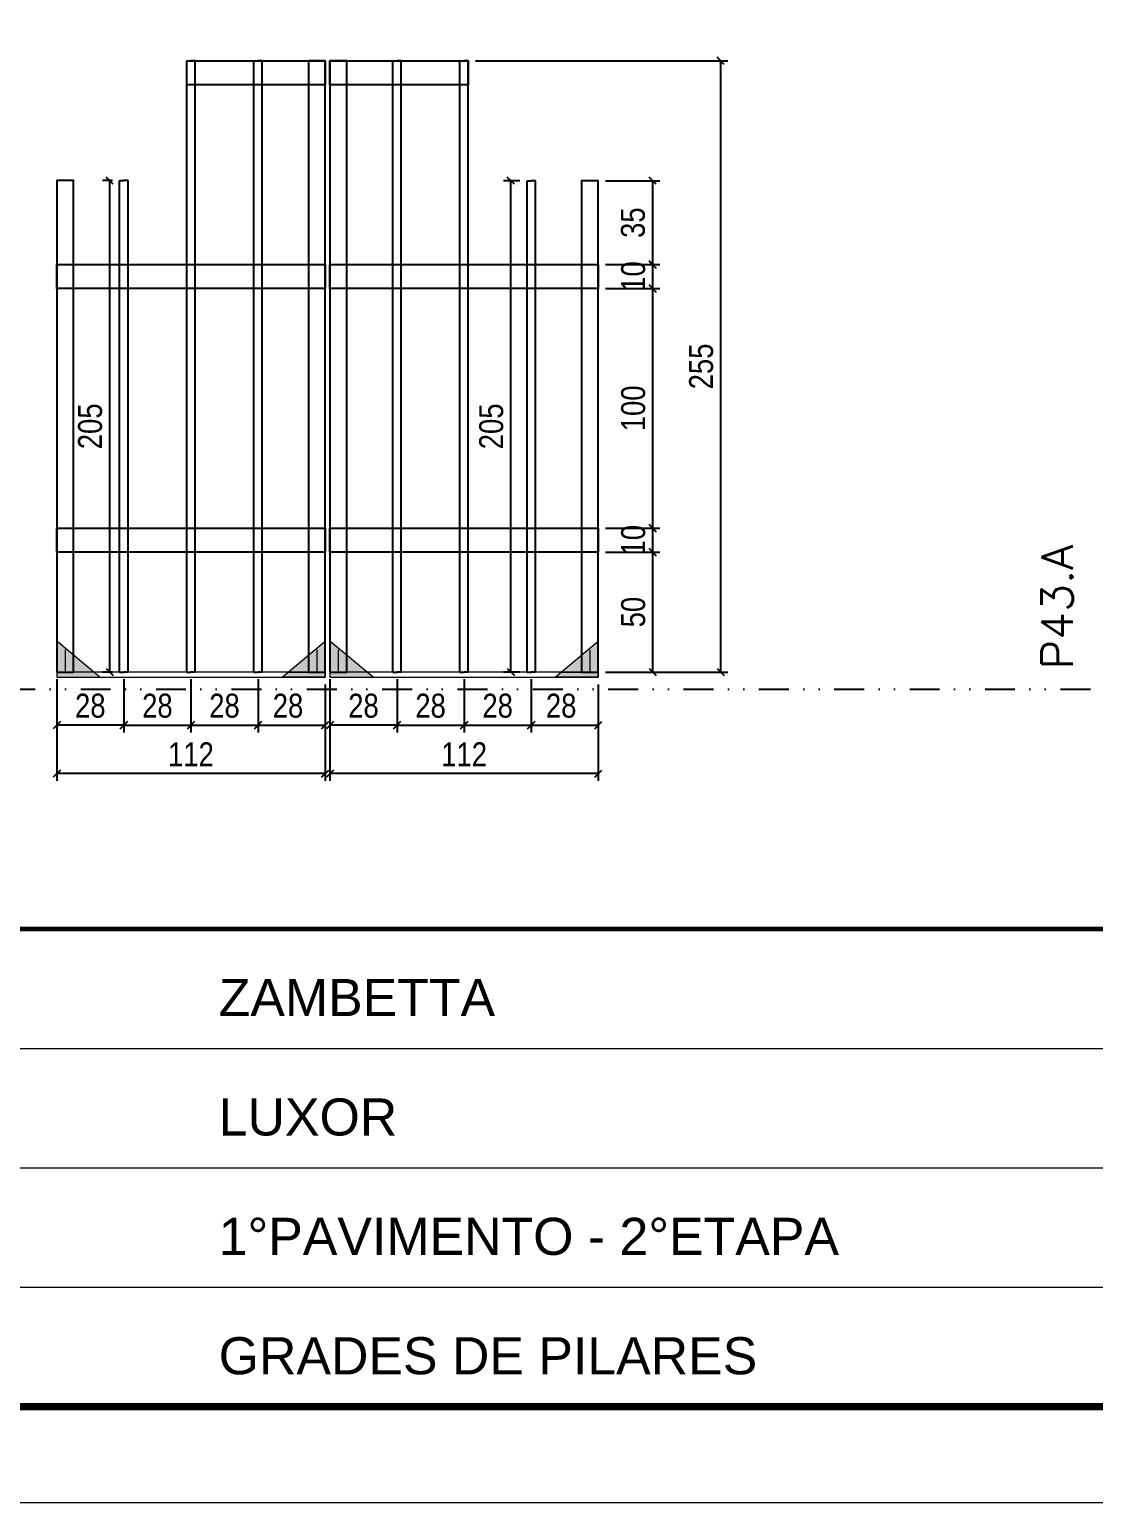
# Model space of a CAD drawing. Extents: x 14400 to 20667, y -21631 to 6985.
# Drawn here: x 16632 to 17076, y 4786 to 5401 of the extents above; entities that cross this region are included whole.
import ezdxf

# ---------------------------------------------------------------- set-up
doc = ezdxf.new("R2010")
doc.units = 0
for name, pattern in [('CONTINUO', [0]), ('DASHED', [0.75, 0.5, -0.25]), ('DIVIDE2', [0.625, 0.25, -0.125, 0, -0.125, 0, -0.125]), ('HIDDEN', [0.375, 0.25, -0.125])]:
    doc.linetypes.add(name, pattern=pattern)
for name, color, linetype in [('COTA', 241, 'Continuous'), ('Nível', 160, 'Continuous'), ('SARR_2.2x10', 60, 'Continuous'), ('SARR_3.5x7', 81, 'Continuous'), ('SARR_7x7', 40, 'Continuous')]:
    doc.layers.add(name, color=color, linetype=linetype)
for name, color, linetype, lineweight in [('Folhas', 255, 'Continuous', 9), ('Madeira', 126, 'Continuous', 18), ('Sarr 2.2x7', 40, 'Continuous', 9), ('SARRAFO DE PRESSAO', 251, 'DASHED', 9), ('Texto Seção', 7, 'Continuous', 15)]:
    doc.layers.add(name, color=color, linetype=linetype, lineweight=lineweight)
doc.styles.add('ARIAL', font='arial.ttf')
doc.styles.add('COTA TECNICA', font='techl___.ttf', dxfattribs={"height": 10})
doc.styles.add('REGUA-120', font='ROMANS.shx', dxfattribs={"height": 15})
doc.dimstyles.new('PAINEL', dxfattribs={"dimtxt": 10, "dimasz": 3, "dimexe": 3, "dimexo": 3, "dimgap": 3, "dimtad": 1, "dimdec": 1, "dimzin": 12, "dimdsep": 46, "dimtxsty": 'COTA TECNICA', "dimblk1": 'OBLIQUE', "dimblk2": 'OBLIQUE', "dimsah": 1, "dimcen": 0.9, "dimclrd": 4, "dimclre": 4, "dimclrt": 240, "dimadec": 1, "dimazin": 3, "dimtfac": 1, "dimtdec": 1, "dimtmove": 0, "dimatfit": 3, "dimfxl": 1, "dimtolj": 1, "dimtzin": 12, "dimarcsym": 0})

# ---------------------------------------------------------------- blocks, each defined once
blk = doc.blocks.new('9999999999')
at = {"color": 30, "linetype": 'CONTINUO'}
for p, q in [((98564.56, 34379.64), (99583.98, 34379.64)), ((98564.56, 34329.83), (99487.98, 34329.83)), ((98564.56, 34280.02), (99487.98, 34280.02))]:
    blk.add_line(p, q, dxfattribs=at)
at = {"color": 30, "linetype": 'CONTINUO', "const_width": 2}
blk.add_lwpolyline([(99583.98, 34230.21), (99583.98, 34414.45, 0.414214), (99568.98, 34429.45), (98228.98, 34429.45, 0.414214), (98213.98, 34414.45), (98213.98, 34245.21, 0.414214), (98228.98, 34230.21), (99583.98, 34230.21)], format="xyb", dxfattribs=at)
at = {"layer": 'Folhas'}
blk.add_lwpolyline([(98138.98, 34190.21), (99623.98, 34190.21), (99623.98, 35240.21), (98138.98, 35240.21)], close=True, dxfattribs=at)
at = {"layer": 'Folhas', "color": 30, "const_width": 3}
blk.add_lwpolyline([(98213.98, 34230.21), (99583.98, 34230.21), (99583.98, 35200.21), (98213.98, 35200.21)], close=True, dxfattribs=at)
at = {"color": 7, "linetype": 'Continuous', "ltscale": 5, "style": 'ARIAL'}
for s, height, p in [('ZAMBETTA', 15.483, (98837.68, 34393.13)), ('LUXOR', 15.483, (98837.68, 34343.32)), ('1°PAVIMENTO - 2°ETAPA', 15.4829, (98837.68, 34293.51)), ('GRADES DE PILARES', 15.4829, (98837.68, 34243.7))]:
    blk.add_text(s, height=height, dxfattribs=at).set_placement(p)
blk = doc.blocks.new('_Oblique')
at = {"color": 0, "linetype": 'ByBlock', "lineweight": -2}
blk.add_line((-0.5, -0.5), (0.5, 0.5), dxfattribs=at)
blk = doc.blocks.new('*D639')
at = {"layer": 'COTA', "color": 4, "lineweight": -2, "transparency": 16777216}
for p, q in [((16757.09, 5114.44), (16757.09, 5087.26)), ((16869.09, 5114.44), (16869.09, 5087.26)), ((16869.09, 5090.26), (16757.09, 5090.26))]:
    blk.add_line(p, q, dxfattribs=at)
at = {"layer": 'Defpoints', "color": 0, "transparency": 16777216}
for p in [(16757.09, 5117.44), (16869.09, 5117.44), (16757.09, 5090.26)]:
    blk.add_point(p, dxfattribs=at)
at = {"layer": 'COTA', "color": 4, "lineweight": -2, "transparency": 16777216, "xscale": 3, "yscale": 3, "zscale": 3, "rotation": 180}
blk.add_blockref('_Oblique', (16757.09, 5090.26), dxfattribs=at)
at = {"layer": 'COTA', "color": 4, "lineweight": -2, "transparency": 16777216, "xscale": 3, "yscale": 3, "zscale": 3}
blk.add_blockref('_Oblique', (16869.09, 5090.26), dxfattribs=at)
at = {"layer": 'COTA', "color": 240, "transparency": 16777216, "insert": (16813.09, 5098.32), "char_height": 10, "attachment_point": 5, "style": 'COTA TECNICA'}
blk.add_mtext('\\A1;112', dxfattribs=at)
blk = doc.blocks.new('*D640')
at = {"layer": 'COTA', "color": 4, "lineweight": -2, "transparency": 16777216}
for p, q in [((16757.09, 5129.64), (16757.09, 5107.44)), ((16785.09, 5129.64), (16785.09, 5107.44)), ((16785.09, 5110.44), (16757.09, 5110.44))]:
    blk.add_line(p, q, dxfattribs=at)
at = {"layer": 'Defpoints', "color": 0, "transparency": 16777216}
for p in [(16757.09, 5132.64), (16785.09, 5132.64), (16757.09, 5110.44)]:
    blk.add_point(p, dxfattribs=at)
at = {"layer": 'COTA', "color": 4, "lineweight": -2, "transparency": 16777216, "xscale": 3, "yscale": 3, "zscale": 3, "rotation": 180}
blk.add_blockref('_Oblique', (16757.09, 5110.44), dxfattribs=at)
at = {"layer": 'COTA', "color": 4, "lineweight": -2, "transparency": 16777216, "xscale": 3, "yscale": 3, "zscale": 3}
blk.add_blockref('_Oblique', (16785.09, 5110.44), dxfattribs=at)
at = {"layer": 'COTA', "color": 240, "transparency": 16777216, "insert": (16771.09, 5118.53), "char_height": 10, "attachment_point": 5, "style": 'COTA TECNICA'}
blk.add_mtext('\\A1;28', dxfattribs=at)
blk = doc.blocks.new('*D641')
at = {"layer": 'COTA', "color": 4, "lineweight": -2, "transparency": 16777216}
for p, q in [((16841.09, 5129.64), (16841.09, 5107.44)), ((16869.09, 5127.44), (16869.09, 5107.44)), ((16841.09, 5110.44), (16869.09, 5110.44))]:
    blk.add_line(p, q, dxfattribs=at)
at = {"layer": 'Defpoints', "color": 0, "transparency": 16777216}
for p in [(16841.09, 5132.64), (16869.09, 5130.44), (16869.09, 5110.44)]:
    blk.add_point(p, dxfattribs=at)
at = {"layer": 'COTA', "color": 4, "lineweight": -2, "transparency": 16777216, "xscale": 3, "yscale": 3, "zscale": 3, "rotation": 180}
blk.add_blockref('_Oblique', (16841.09, 5110.44), dxfattribs=at)
at = {"layer": 'COTA', "color": 4, "lineweight": -2, "transparency": 16777216, "xscale": 3, "yscale": 3, "zscale": 3}
blk.add_blockref('_Oblique', (16869.09, 5110.44), dxfattribs=at)
at = {"layer": 'COTA', "color": 240, "transparency": 16777216, "insert": (16853.59, 5118.53), "char_height": 10, "attachment_point": 5, "style": 'COTA TECNICA'}
blk.add_mtext('\\A1;28', dxfattribs=at)
blk = doc.blocks.new('*D642')
at = {"layer": 'COTA', "color": 4, "lineweight": -2, "transparency": 16777216}
for p, q in [((16785.09, 5129.64), (16785.09, 5107.44)), ((16813.09, 5129.64), (16813.09, 5107.44)), ((16785.09, 5110.44), (16813.09, 5110.44))]:
    blk.add_line(p, q, dxfattribs=at)
at = {"layer": 'Defpoints', "color": 0, "transparency": 16777216}
for p in [(16785.09, 5132.64), (16813.09, 5132.64), (16813.09, 5110.44)]:
    blk.add_point(p, dxfattribs=at)
at = {"layer": 'COTA', "color": 4, "lineweight": -2, "transparency": 16777216, "xscale": 3, "yscale": 3, "zscale": 3, "rotation": 180}
blk.add_blockref('_Oblique', (16785.09, 5110.44), dxfattribs=at)
at = {"layer": 'COTA', "color": 4, "lineweight": -2, "transparency": 16777216, "xscale": 3, "yscale": 3, "zscale": 3}
blk.add_blockref('_Oblique', (16813.09, 5110.44), dxfattribs=at)
at = {"layer": 'COTA', "color": 240, "transparency": 16777216, "insert": (16799.09, 5118.53), "char_height": 10, "attachment_point": 5, "style": 'COTA TECNICA'}
blk.add_mtext('\\A1;28', dxfattribs=at)
blk = doc.blocks.new('*D643')
at = {"layer": 'COTA', "color": 4, "lineweight": -2, "transparency": 16777216}
for p, q in [((16872.09, 5182.64), (16894.79, 5182.64)), ((16891.79, 5132.64), (16891.79, 5182.64)), ((16872.09, 5132.64), (16894.79, 5132.64))]:
    blk.add_line(p, q, dxfattribs=at)
at = {"layer": 'Defpoints', "color": 0, "transparency": 16777216}
for p in [(16869.09, 5182.64), (16891.79, 5182.64), (16869.09, 5132.64)]:
    blk.add_point(p, dxfattribs=at)
at = {"layer": 'COTA', "color": 4, "lineweight": -2, "transparency": 16777216, "xscale": 3, "yscale": 3, "zscale": 3}
for p, rotation in [((16891.79, 5182.64), 90), ((16891.79, 5132.64), 270)]:
    blk.add_blockref('_Oblique', p, dxfattribs=dict(at, rotation=rotation))
at = {"layer": 'COTA', "color": 240, "transparency": 16777216, "insert": (16883.68, 5157.64), "char_height": 10, "attachment_point": 5, "rotation": 90, "style": 'COTA TECNICA'}
blk.add_mtext('\\A1;50', dxfattribs=at)
blk = doc.blocks.new('*D644')
at = {"layer": 'COTA', "color": 4, "lineweight": -2, "transparency": 16777216}
for p, q in [((16813.09, 5129.64), (16813.09, 5107.44)), ((16841.09, 5129.64), (16841.09, 5107.44)), ((16813.09, 5110.44), (16841.09, 5110.44))]:
    blk.add_line(p, q, dxfattribs=at)
at = {"layer": 'Defpoints', "color": 0, "transparency": 16777216}
for p in [(16813.09, 5132.64), (16841.09, 5132.64), (16841.09, 5110.44)]:
    blk.add_point(p, dxfattribs=at)
at = {"layer": 'COTA', "color": 4, "lineweight": -2, "transparency": 16777216, "xscale": 3, "yscale": 3, "zscale": 3, "rotation": 180}
blk.add_blockref('_Oblique', (16813.09, 5110.44), dxfattribs=at)
at = {"layer": 'COTA', "color": 4, "lineweight": -2, "transparency": 16777216, "xscale": 3, "yscale": 3, "zscale": 3}
blk.add_blockref('_Oblique', (16841.09, 5110.44), dxfattribs=at)
at = {"layer": 'COTA', "color": 240, "transparency": 16777216, "insert": (16827.09, 5118.53), "char_height": 10, "attachment_point": 5, "style": 'COTA TECNICA'}
blk.add_mtext('\\A1;28', dxfattribs=at)
blk = doc.blocks.new('*D645')
at = {"layer": 'COTA', "color": 4, "lineweight": -2, "transparency": 16777216}
for p, q in [((16872.09, 5192.64), (16894.79, 5192.64)), ((16891.79, 5182.64), (16891.79, 5192.64)), ((16872.09, 5182.64), (16894.79, 5182.64))]:
    blk.add_line(p, q, dxfattribs=at)
at = {"layer": 'Defpoints', "color": 0, "transparency": 16777216}
for p in [(16869.09, 5192.64), (16891.79, 5192.64), (16869.09, 5182.64)]:
    blk.add_point(p, dxfattribs=at)
at = {"layer": 'COTA', "color": 4, "lineweight": -2, "transparency": 16777216, "xscale": 3, "yscale": 3, "zscale": 3}
for p, rotation in [((16891.79, 5192.64), 90), ((16891.79, 5182.64), 270)]:
    blk.add_blockref('_Oblique', p, dxfattribs=dict(at, rotation=rotation))
at = {"layer": 'COTA', "color": 240, "transparency": 16777216, "insert": (16883.69, 5187.64), "char_height": 10, "attachment_point": 5, "rotation": 90, "style": 'COTA TECNICA'}
blk.add_mtext('\\A1;10', dxfattribs=at)
blk = doc.blocks.new('*D646')
at = {"layer": 'COTA', "color": 4, "lineweight": -2, "transparency": 16777216}
for p, q in [((16872.09, 5292.64), (16894.79, 5292.64)), ((16891.79, 5192.64), (16891.79, 5292.64)), ((16872.09, 5192.64), (16894.79, 5192.64))]:
    blk.add_line(p, q, dxfattribs=at)
at = {"layer": 'Defpoints', "color": 0, "transparency": 16777216}
for p in [(16869.09, 5292.64), (16891.79, 5292.64), (16869.09, 5192.64)]:
    blk.add_point(p, dxfattribs=at)
at = {"layer": 'COTA', "color": 4, "lineweight": -2, "transparency": 16777216, "xscale": 3, "yscale": 3, "zscale": 3}
for p, rotation in [((16891.79, 5292.64), 90), ((16891.79, 5192.64), 270)]:
    blk.add_blockref('_Oblique', p, dxfattribs=dict(at, rotation=rotation))
at = {"layer": 'COTA', "color": 240, "transparency": 16777216, "insert": (16883.69, 5242.64), "char_height": 10, "attachment_point": 5, "rotation": 90, "style": 'COTA TECNICA'}
blk.add_mtext('\\A1;100', dxfattribs=at)
blk = doc.blocks.new('*D647')
at = {"layer": 'COTA', "color": 4, "lineweight": -2, "transparency": 16777216}
for p, q in [((16872.09, 5302.64), (16894.79, 5302.64)), ((16891.79, 5292.64), (16891.79, 5302.64)), ((16872.09, 5292.64), (16894.79, 5292.64))]:
    blk.add_line(p, q, dxfattribs=at)
at = {"layer": 'Defpoints', "color": 0, "transparency": 16777216}
for p in [(16869.09, 5302.64), (16891.79, 5302.64), (16869.09, 5292.64)]:
    blk.add_point(p, dxfattribs=at)
at = {"layer": 'COTA', "color": 4, "lineweight": -2, "transparency": 16777216, "xscale": 3, "yscale": 3, "zscale": 3}
for p, rotation in [((16891.79, 5302.64), 90), ((16891.79, 5292.64), 270)]:
    blk.add_blockref('_Oblique', p, dxfattribs=dict(at, rotation=rotation))
at = {"layer": 'COTA', "color": 240, "transparency": 16777216, "insert": (16883.69, 5297.64), "char_height": 10, "attachment_point": 5, "rotation": 90, "style": 'COTA TECNICA'}
blk.add_mtext('\\A1;10', dxfattribs=at)
blk = doc.blocks.new('*D648')
at = {"layer": 'COTA', "color": 4, "lineweight": -2, "transparency": 16777216}
for p, q in [((16643.09, 5114.44), (16643.09, 5087.26)), ((16755.09, 5114.44), (16755.09, 5087.26)), ((16755.09, 5090.26), (16643.09, 5090.26))]:
    blk.add_line(p, q, dxfattribs=at)
at = {"layer": 'Defpoints', "color": 0, "transparency": 16777216}
for p in [(16643.09, 5117.44), (16755.09, 5117.44), (16643.09, 5090.26)]:
    blk.add_point(p, dxfattribs=at)
at = {"layer": 'COTA', "color": 4, "lineweight": -2, "transparency": 16777216, "xscale": 3, "yscale": 3, "zscale": 3, "rotation": 180}
blk.add_blockref('_Oblique', (16643.09, 5090.26), dxfattribs=at)
at = {"layer": 'COTA', "color": 4, "lineweight": -2, "transparency": 16777216, "xscale": 3, "yscale": 3, "zscale": 3}
blk.add_blockref('_Oblique', (16755.09, 5090.26), dxfattribs=at)
at = {"layer": 'COTA', "color": 240, "transparency": 16777216, "insert": (16699.09, 5098.32), "char_height": 10, "attachment_point": 5, "style": 'COTA TECNICA'}
blk.add_mtext('\\A1;112', dxfattribs=at)
blk = doc.blocks.new('*D649')
at = {"layer": 'COTA', "color": 4, "lineweight": -2, "transparency": 16777216}
for p, q in [((16643.09, 5129.64), (16643.09, 5107.44)), ((16671.09, 5129.64), (16671.09, 5107.44)), ((16671.09, 5110.44), (16643.09, 5110.44))]:
    blk.add_line(p, q, dxfattribs=at)
at = {"layer": 'Defpoints', "color": 0, "transparency": 16777216}
for p in [(16643.09, 5132.64), (16671.09, 5132.64), (16643.09, 5110.44)]:
    blk.add_point(p, dxfattribs=at)
at = {"layer": 'COTA', "color": 4, "lineweight": -2, "transparency": 16777216, "xscale": 3, "yscale": 3, "zscale": 3, "rotation": 180}
blk.add_blockref('_Oblique', (16643.09, 5110.44), dxfattribs=at)
at = {"layer": 'COTA', "color": 4, "lineweight": -2, "transparency": 16777216, "xscale": 3, "yscale": 3, "zscale": 3}
blk.add_blockref('_Oblique', (16671.09, 5110.44), dxfattribs=at)
at = {"layer": 'COTA', "color": 240, "transparency": 16777216, "insert": (16657.09, 5118.53), "char_height": 10, "attachment_point": 5, "style": 'COTA TECNICA'}
blk.add_mtext('\\A1;28', dxfattribs=at)
blk = doc.blocks.new('*D650')
at = {"layer": 'COTA', "color": 4, "lineweight": -2, "transparency": 16777216}
for p, q in [((16727.09, 5129.64), (16727.09, 5107.44)), ((16755.09, 5127.44), (16755.09, 5107.44)), ((16727.09, 5110.44), (16755.09, 5110.44))]:
    blk.add_line(p, q, dxfattribs=at)
at = {"layer": 'Defpoints', "color": 0, "transparency": 16777216}
for p in [(16727.09, 5132.64), (16755.09, 5130.44), (16755.09, 5110.44)]:
    blk.add_point(p, dxfattribs=at)
at = {"layer": 'COTA', "color": 4, "lineweight": -2, "transparency": 16777216, "xscale": 3, "yscale": 3, "zscale": 3, "rotation": 180}
blk.add_blockref('_Oblique', (16727.09, 5110.44), dxfattribs=at)
at = {"layer": 'COTA', "color": 4, "lineweight": -2, "transparency": 16777216, "xscale": 3, "yscale": 3, "zscale": 3}
blk.add_blockref('_Oblique', (16755.09, 5110.44), dxfattribs=at)
at = {"layer": 'COTA', "color": 240, "transparency": 16777216, "insert": (16739.59, 5118.53), "char_height": 10, "attachment_point": 5, "style": 'COTA TECNICA'}
blk.add_mtext('\\A1;28', dxfattribs=at)
blk = doc.blocks.new('*D651')
at = {"layer": 'COTA', "color": 4, "lineweight": -2, "transparency": 16777216}
for p, q in [((16671.09, 5129.64), (16671.09, 5107.44)), ((16699.09, 5129.64), (16699.09, 5107.44)), ((16671.09, 5110.44), (16699.09, 5110.44))]:
    blk.add_line(p, q, dxfattribs=at)
at = {"layer": 'Defpoints', "color": 0, "transparency": 16777216}
for p in [(16671.09, 5132.64), (16699.09, 5132.64), (16699.09, 5110.44)]:
    blk.add_point(p, dxfattribs=at)
at = {"layer": 'COTA', "color": 4, "lineweight": -2, "transparency": 16777216, "xscale": 3, "yscale": 3, "zscale": 3, "rotation": 180}
blk.add_blockref('_Oblique', (16671.09, 5110.44), dxfattribs=at)
at = {"layer": 'COTA', "color": 4, "lineweight": -2, "transparency": 16777216, "xscale": 3, "yscale": 3, "zscale": 3}
blk.add_blockref('_Oblique', (16699.09, 5110.44), dxfattribs=at)
at = {"layer": 'COTA', "color": 240, "transparency": 16777216, "insert": (16685.09, 5118.53), "char_height": 10, "attachment_point": 5, "style": 'COTA TECNICA'}
blk.add_mtext('\\A1;28', dxfattribs=at)
blk = doc.blocks.new('*D652')
at = {"layer": 'COTA', "color": 4, "lineweight": -2, "transparency": 16777216}
for p, q in [((16699.09, 5129.64), (16699.09, 5107.44)), ((16727.09, 5129.64), (16727.09, 5107.44)), ((16699.09, 5110.44), (16727.09, 5110.44))]:
    blk.add_line(p, q, dxfattribs=at)
at = {"layer": 'Defpoints', "color": 0, "transparency": 16777216}
for p in [(16699.09, 5132.64), (16727.09, 5132.64), (16727.09, 5110.44)]:
    blk.add_point(p, dxfattribs=at)
at = {"layer": 'COTA', "color": 4, "lineweight": -2, "transparency": 16777216, "xscale": 3, "yscale": 3, "zscale": 3, "rotation": 180}
blk.add_blockref('_Oblique', (16699.09, 5110.44), dxfattribs=at)
at = {"layer": 'COTA', "color": 4, "lineweight": -2, "transparency": 16777216, "xscale": 3, "yscale": 3, "zscale": 3}
blk.add_blockref('_Oblique', (16727.09, 5110.44), dxfattribs=at)
at = {"layer": 'COTA', "color": 240, "transparency": 16777216, "insert": (16713.09, 5118.53), "char_height": 10, "attachment_point": 5, "style": 'COTA TECNICA'}
blk.add_mtext('\\A1;28', dxfattribs=at)
blk = doc.blocks.new('*D653')
at = {"layer": 'COTA', "color": 4, "lineweight": -2, "transparency": 16777216}
for p, q in [((16666.34, 5337.64), (16662.16, 5337.64)), ((16665.16, 5337.64), (16665.16, 5132.64)), ((16666.34, 5132.64), (16662.16, 5132.64))]:
    blk.add_line(p, q, dxfattribs=at)
at = {"layer": 'Defpoints', "color": 0, "transparency": 16777216}
for p in [(16669.34, 5337.64), (16665.16, 5132.64), (16669.34, 5132.64)]:
    blk.add_point(p, dxfattribs=at)
at = {"layer": 'COTA', "color": 4, "lineweight": -2, "transparency": 16777216, "xscale": 3, "yscale": 3, "zscale": 3}
for p, rotation in [((16665.16, 5337.64), 90), ((16665.16, 5132.64), 270)]:
    blk.add_blockref('_Oblique', p, dxfattribs=dict(at, rotation=rotation))
at = {"layer": 'COTA', "color": 240, "transparency": 16777216, "insert": (16657.05, 5235.14), "char_height": 10, "attachment_point": 5, "rotation": 90, "style": 'COTA TECNICA'}
blk.add_mtext('\\A1;205', dxfattribs=at)
blk = doc.blocks.new('*D654')
at = {"layer": 'COTA', "color": 4, "lineweight": -2, "transparency": 16777216}
for p, q in [((16836.34, 5337.6), (16829.56, 5337.6)), ((16832.56, 5132.64), (16832.56, 5337.6)), ((16836.34, 5132.64), (16829.56, 5132.64))]:
    blk.add_line(p, q, dxfattribs=at)
at = {"layer": 'Defpoints', "color": 0, "transparency": 16777216}
for p in [(16832.56, 5337.6), (16839.34, 5337.6), (16839.34, 5132.64)]:
    blk.add_point(p, dxfattribs=at)
at = {"layer": 'COTA', "color": 4, "lineweight": -2, "transparency": 16777216, "xscale": 3, "yscale": 3, "zscale": 3}
for p, rotation in [((16832.56, 5337.6), 90), ((16832.56, 5132.64), 270)]:
    blk.add_blockref('_Oblique', p, dxfattribs=dict(at, rotation=rotation))
at = {"layer": 'COTA', "color": 240, "transparency": 16777216, "insert": (16824.45, 5235.12), "char_height": 10, "attachment_point": 5, "rotation": 90, "style": 'COTA TECNICA'}
blk.add_mtext('\\A1;205', dxfattribs=at)
blk = doc.blocks.new('*D655')
at = {"layer": 'COTA', "color": 4, "lineweight": -2, "transparency": 16777216}
for p, q in [((16817.84, 5387.6), (16923.15, 5387.6)), ((16920.15, 5132.64), (16920.15, 5387.6)), ((16872.09, 5132.64), (16923.15, 5132.64))]:
    blk.add_line(p, q, dxfattribs=at)
at = {"layer": 'Defpoints', "color": 0, "transparency": 16777216}
for p in [(16814.84, 5387.6), (16920.15, 5387.6), (16869.09, 5132.64)]:
    blk.add_point(p, dxfattribs=at)
at = {"layer": 'COTA', "color": 4, "lineweight": -2, "transparency": 16777216, "xscale": 3, "yscale": 3, "zscale": 3}
for p, rotation in [((16920.15, 5387.6), 90), ((16920.15, 5132.64), 270)]:
    blk.add_blockref('_Oblique', p, dxfattribs=dict(at, rotation=rotation))
at = {"layer": 'COTA', "color": 240, "transparency": 16777216, "insert": (16912.04, 5260.12), "char_height": 10, "attachment_point": 5, "rotation": 90, "style": 'COTA TECNICA'}
blk.add_mtext('\\A1;255', dxfattribs=at)
blk = doc.blocks.new('*D656')
at = {"layer": 'COTA', "color": 4, "lineweight": -2, "transparency": 16777216}
for p, q in [((16872.09, 5337.6), (16894.79, 5337.6)), ((16891.79, 5302.6), (16891.79, 5337.6)), ((16872.09, 5302.6), (16894.79, 5302.6))]:
    blk.add_line(p, q, dxfattribs=at)
at = {"layer": 'Defpoints', "color": 0, "transparency": 16777216}
for p in [(16869.09, 5337.6), (16891.79, 5337.6), (16869.09, 5302.6)]:
    blk.add_point(p, dxfattribs=at)
at = {"layer": 'COTA', "color": 4, "lineweight": -2, "transparency": 16777216, "xscale": 3, "yscale": 3, "zscale": 3}
for p, rotation in [((16891.79, 5337.6), 90), ((16891.79, 5302.6), 270)]:
    blk.add_blockref('_Oblique', p, dxfattribs=dict(at, rotation=rotation))
at = {"layer": 'COTA', "color": 240, "transparency": 16777216, "insert": (16883.57, 5320.1), "char_height": 10, "attachment_point": 5, "rotation": 90, "style": 'COTA TECNICA'}
blk.add_mtext('\\A1;35', dxfattribs=at)

msp = doc.modelspace()

# ---------------------------------------------------------------- hatches: boundary and pattern name
at = {"layer": 'Madeira'}
h = msp.add_hatch(color=252, dxfattribs=at)
h.dxf.hatch_style = 2
h.paths.add_polyline_path([(16643.09, 5145.44), (16643.09, 5130.44), (16661.09, 5130.44)])
h = msp.add_hatch(color=252, dxfattribs=at)
h.dxf.hatch_style = 2
h.paths.add_polyline_path([(16755.09, 5145.44), (16755.09, 5130.44), (16737.09, 5130.44)])
h = msp.add_hatch(color=252, dxfattribs=at)
h.dxf.hatch_style = 2
h.paths.add_polyline_path([(16757.09, 5145.44), (16757.09, 5130.44), (16775.09, 5130.44)])
h = msp.add_hatch(color=252, dxfattribs=at)
h.dxf.hatch_style = 2
h.paths.add_polyline_path([(16869.09, 5145.44), (16869.09, 5130.44), (16851.09, 5130.44)])

# ---------------------------------------------------------------- linework, layer by layer
at = {"layer": 'Madeira', "color": 1, "linetype": 'HIDDEN'}
for p, q in [((16646.59, 5141.94), (16646.59, 5132.64)), ((16646.59, 5141.94), (16646.59, 5132.64)), ((16650.09, 5138.43), (16650.09, 5132.64)), ((16751.59, 5141.94), (16751.59, 5132.64)), ((16751.59, 5141.94), (16751.59, 5132.64)), ((16760.59, 5141.94), (16760.59, 5132.64)), ((16760.59, 5141.94), (16760.59, 5132.64)), ((16764.09, 5138.43), (16764.09, 5132.64)), ((16865.59, 5141.94), (16865.59, 5132.64)), ((16865.59, 5141.94), (16865.59, 5132.64)), ((16652.92, 5132.64), (16643.09, 5132.64)), ((16652.92, 5132.64), (16643.09, 5132.64)), ((16658.89, 5132.64), (16643.09, 5132.64)), ((16739.29, 5132.64), (16755.09, 5132.64)), ((16745.26, 5132.64), (16755.09, 5132.64)), ((16745.26, 5132.64), (16755.09, 5132.64)), ((16766.92, 5132.64), (16757.09, 5132.64)), ((16766.92, 5132.64), (16757.09, 5132.64)), ((16772.89, 5132.64), (16757.09, 5132.64)), ((16853.29, 5132.64), (16869.09, 5132.64)), ((16859.26, 5132.64), (16869.09, 5132.64)), ((16859.26, 5132.64), (16869.09, 5132.64))]:
    msp.add_line(p, q, dxfattribs=at)
at = {"layer": 'Madeira'}
for p, q in [((16643.09, 5132.64), (16643.09, 5130.44)), ((16643.09, 5132.64), (16643.09, 5130.44)), ((16643.09, 5132.64), (16643.09, 5130.44)), ((16757.09, 5132.64), (16757.09, 5130.44)), ((16757.09, 5132.64), (16757.09, 5130.44)), ((16757.09, 5132.64), (16757.09, 5130.44))]:
    msp.add_line(p, q, dxfattribs=at)
at = {"layer": 'Madeira', "color": 0}
for points in [[(16643.09, 5145.44), (16643.09, 5130.44), (16661.09, 5130.44), (16643.09, 5145.44)], [(16755.09, 5145.44), (16755.09, 5130.44), (16737.09, 5130.44), (16755.09, 5145.44)], [(16757.09, 5145.44), (16757.09, 5130.44), (16775.09, 5130.44), (16757.09, 5145.44)], [(16869.09, 5145.44), (16869.09, 5130.44), (16851.09, 5130.44), (16869.09, 5145.44)]]:
    msp.add_lwpolyline(points, dxfattribs=at)
at = {"layer": 'Nível', "color": 4, "linetype": 'DIVIDE2', "ltscale": 50}
msp.add_line((16086.97, 5125.44), (17456.97, 5125.44), dxfattribs=at)
at = {"layer": 'Sarr 2.2x7'}
for points in [[(16755.09, 5132.64), (16643.09, 5132.64), (16643.09, 5130.44), (16755.09, 5130.44)], [(16869.09, 5132.64), (16757.09, 5132.64), (16757.09, 5130.44), (16869.09, 5130.44)]]:
    msp.add_lwpolyline(points, close=True, dxfattribs=at)
at = {"layer": 'SARR_2.2x10'}
for points in [[(16697.34, 5387.6), (16755.09, 5387.6), (16755.09, 5377.6), (16697.34, 5377.6)], [(16757.09, 5387.6), (16814.84, 5387.6), (16814.84, 5377.6), (16757.09, 5377.6)], [(16643.09, 5302.6), (16755.09, 5302.6), (16755.09, 5292.6), (16643.09, 5292.6)], [(16757.09, 5302.6), (16869.09, 5302.6), (16869.09, 5292.6), (16757.09, 5292.6)], [(16643.09, 5192.6), (16755.09, 5192.6), (16755.09, 5182.6), (16643.09, 5182.6)], [(16757.09, 5192.6), (16869.09, 5192.6), (16869.09, 5182.6), (16757.09, 5182.6)]]:
    msp.add_lwpolyline(points, close=True, dxfattribs=at)
at = {"layer": 'SARR_3.5x7'}
for p, q in [((16697.34, 5132.64), (16697.34, 5387.6)), ((16697.34, 5387.6), (16699.09, 5387.6)), ((16700.84, 5387.6), (16699.09, 5387.6)), ((16700.84, 5132.64), (16700.84, 5387.6)), ((16725.34, 5132.64), (16725.34, 5387.6)), ((16725.34, 5387.6), (16727.09, 5387.6)), ((16728.84, 5387.6), (16727.09, 5387.6)), ((16728.84, 5132.64), (16728.84, 5387.6)), ((16783.34, 5132.64), (16783.34, 5387.6)), ((16783.34, 5387.6), (16785.09, 5387.6)), ((16786.84, 5387.6), (16785.09, 5387.6)), ((16786.84, 5132.64), (16786.84, 5387.6)), ((16811.34, 5132.64), (16811.34, 5387.6)), ((16811.34, 5387.6), (16813.09, 5387.6)), ((16814.84, 5387.6), (16813.09, 5387.6)), ((16814.84, 5132.64), (16814.84, 5387.6)), ((16669.34, 5132.64), (16669.34, 5337.64)), ((16669.34, 5337.64), (16671.09, 5337.64)), ((16672.84, 5337.64), (16671.09, 5337.64)), ((16672.84, 5132.64), (16672.84, 5337.64)), ((16839.34, 5132.64), (16839.34, 5337.6)), ((16839.34, 5337.6), (16841.09, 5337.6)), ((16842.84, 5337.6), (16841.09, 5337.6)), ((16842.84, 5132.64), (16842.84, 5337.6)), ((16669.34, 5132.64), (16671.09, 5132.64)), ((16672.84, 5132.64), (16671.09, 5132.64)), ((16697.34, 5132.64), (16699.09, 5132.64)), ((16700.84, 5132.64), (16699.09, 5132.64)), ((16725.34, 5132.64), (16727.09, 5132.64)), ((16728.84, 5132.64), (16727.09, 5132.64)), ((16783.34, 5132.64), (16785.09, 5132.64)), ((16786.84, 5132.64), (16785.09, 5132.64)), ((16811.34, 5132.64), (16813.09, 5132.64)), ((16814.84, 5132.64), (16813.09, 5132.64)), ((16839.34, 5132.64), (16841.09, 5132.64)), ((16842.84, 5132.64), (16841.09, 5132.64))]:
    msp.add_line(p, q, dxfattribs=at)
at = {"layer": 'SARR_7x7'}
for points in [[(16748.09, 5132.64), (16755.09, 5132.64), (16755.09, 5387.6), (16748.09, 5387.6)], [(16757.09, 5132.64), (16764.09, 5132.64), (16764.09, 5387.6), (16757.09, 5387.6)], [(16643.09, 5132.64), (16650.09, 5132.64), (16650.09, 5337.64), (16643.09, 5337.64)], [(16862.09, 5132.64), (16869.09, 5132.64), (16869.09, 5337.6), (16862.09, 5337.6)]]:
    msp.add_lwpolyline(points, close=True, dxfattribs=at)

# ---------------------------------------------------------------- block references
at = {"layer": 'SARRAFO DE PRESSAO', "color": 6, "linetype": 'ByBlock'}
msp.add_blockref('9999999999', (-82127.01, -29404.05), dxfattribs=at)

# ---------------------------------------------------------------- texts
at = {"layer": 'Texto Seção', "style": 'REGUA-120', "width": 1.05}
msp.add_text('P43.A', height=13, rotation=90, dxfattribs=at).set_placement((17067.1, 5133.73))

# ---------------------------------------------------------------- dimensions: what is measured, and where the dimension line sits
at = {"layer": 'COTA'}
for base, p1, p2, picture, middle in [((16920.15, 5387.6), (16869.09, 5132.64), (16814.84, 5387.6), '*D655', (16912.04, 5260.12)), ((16832.56, 5337.6), (16839.34, 5132.64), (16839.34, 5337.6), '*D654', (16824.45, 5235.12)), ((16891.79, 5337.6), (16869.09, 5302.6), (16869.09, 5337.6), '*D656', (16883.57, 5320.1))]:
    dim = msp.add_linear_dim(base=base, p1=p1, p2=p2, angle=90, dimstyle='PAINEL', dxfattribs=at)
    dim.commit()
    dim.dimension.update_dxf_attribs({"geometry": picture, "text_midpoint": middle})
for base, p1, p2, angle, picture, middle in [((16665.16, 5132.64), (16669.34, 5337.64), (16669.34, 5132.64), 90, '*D653', (16657.05, 5235.14)), ((16891.79, 5292.64), (16869.09, 5192.64), (16869.09, 5292.64), 90, '*D646', (16883.69, 5242.64)), ((16891.79, 5182.64), (16869.09, 5132.64), (16869.09, 5182.64), 90, '*D643', (16883.68, 5157.64)), ((16643.09, 5110.44), (16671.09, 5132.64), (16643.09, 5132.64), 180, '*D649', (16657.09, 5118.53)), ((16757.09, 5110.44), (16785.09, 5132.64), (16757.09, 5132.64), 180, '*D640', (16771.09, 5118.53)), ((16643.09, 5090.26), (16755.09, 5117.44), (16643.09, 5117.44), 180, '*D648', (16699.09, 5098.32)), ((16757.09, 5090.26), (16869.09, 5117.44), (16757.09, 5117.44), 180, '*D639', (16813.09, 5098.32))]:
    dim = msp.add_linear_dim(base=base, p1=p1, p2=p2, angle=angle, dimstyle='PAINEL', override={"dimtmove": 1}, dxfattribs=at)
    dim.commit()
    dim.dimension.update_dxf_attribs({"geometry": picture, "text_midpoint": middle})
for base, p1, p2, picture, middle in [((16891.79, 5302.64), (16869.09, 5292.64), (16869.09, 5302.64), '*D647', (16891.79, 5297.64)), ((16891.79, 5192.64), (16869.09, 5182.64), (16869.09, 5192.64), '*D645', (16891.79, 5187.64))]:
    dim = msp.add_linear_dim(base=base, p1=p1, p2=p2, angle=90, dimstyle='PAINEL', override={"dimtmove": 1}, dxfattribs=at)
    dim.commit()
    dim.dimension.update_dxf_attribs({"geometry": picture, "text_midpoint": middle, "dimtype": 160})
for base, p1, p2, picture, middle in [((16699.09, 5110.44), (16671.09, 5132.64), (16699.09, 5132.64), '*D651', (16685.09, 5118.53)), ((16727.09, 5110.44), (16699.09, 5132.64), (16727.09, 5132.64), '*D652', (16713.09, 5118.53)), ((16813.09, 5110.44), (16785.09, 5132.64), (16813.09, 5132.64), '*D642', (16799.09, 5118.53)), ((16841.09, 5110.44), (16813.09, 5132.64), (16841.09, 5132.64), '*D644', (16827.09, 5118.53))]:
    dim = msp.add_linear_dim(base=base, p1=p1, p2=p2, dimstyle='PAINEL', override={"dimtmove": 1}, dxfattribs=at)
    dim.commit()
    dim.dimension.update_dxf_attribs({"geometry": picture, "text_midpoint": middle})
for base, p1, p2, picture, middle in [((16755.09, 5110.44), (16727.09, 5132.64), (16755.09, 5130.44), '*D650', (16739.59, 5110.44)), ((16869.09, 5110.44), (16841.09, 5132.64), (16869.09, 5130.44), '*D641', (16853.59, 5110.44))]:
    dim = msp.add_linear_dim(base=base, p1=p1, p2=p2, dimstyle='PAINEL', override={"dimtmove": 1}, dxfattribs=at)
    dim.commit()
    dim.dimension.update_dxf_attribs({"geometry": picture, "text_midpoint": middle, "dimtype": 160})

doc.saveas('drawing.dxf')
